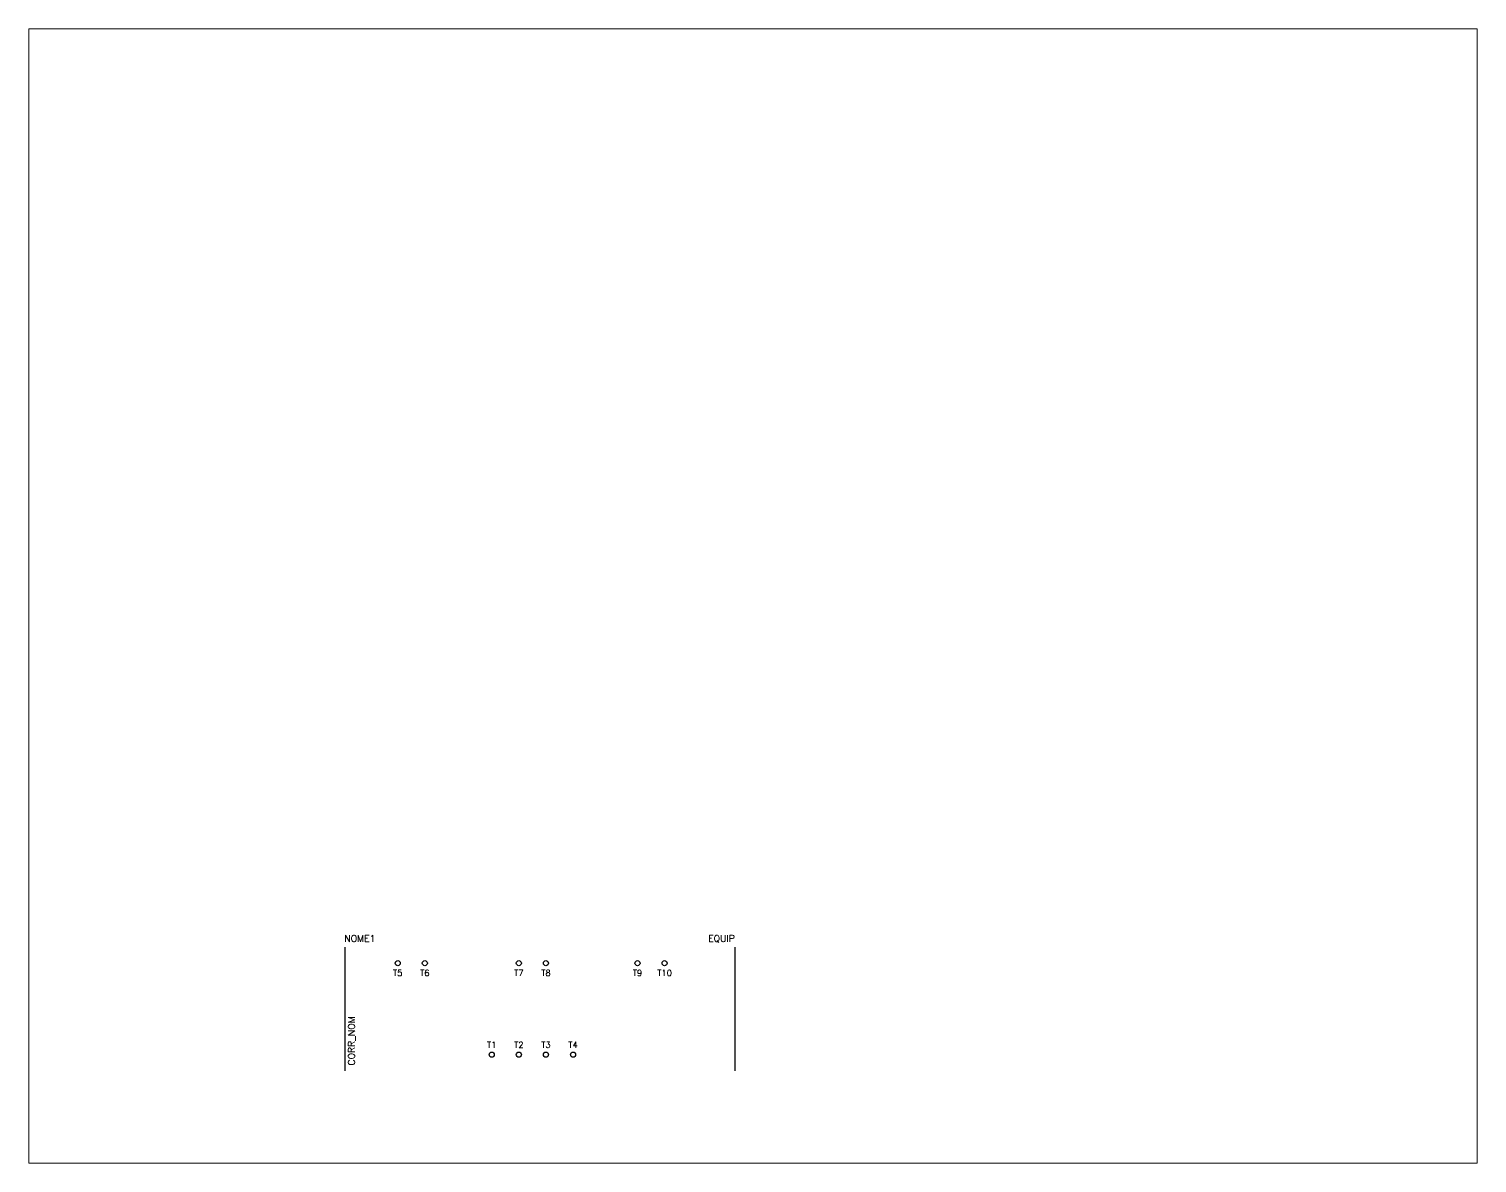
# Paper-space layout 'Layout1' of a CAD drawing. Extents: x 1.03 to 9.28, y 0.81 to 7.27.
# The model-space entities are those that its viewports show. They can reach past a viewport. Long polylines and large blocks are cut down to what shows.
import ezdxf
from ezdxf.enums import TextEntityAlignment as Align

# ---------------------------------------------------------------- set-up
doc = ezdxf.new("R2010")
doc.units = 0
doc.header["$LTSCALE"] = 10
doc.header["$MEASUREMENT"] = 0
doc.layers.get('0').update_dxf_attribs({"linetype": 'CONTINUOUS'})
doc.styles.add('ROMANS', font='romans', dxfattribs={"height": 0.2})

msp = doc.modelspace()

# ---------------------------------------------------------------- linework, layer by layer
for p, q in [((89.59, 44.91), (89.59, 8.41)), ((204.66, 44.91), (204.66, 8.41))]:
    msp.add_line(p, q)
for centre in [(105.16, 40.16), (113.16, 40.16), (140.91, 40.16), (148.91, 40.16), (175.91, 40.16), (183.91, 40.16), (132.91, 13.16), (140.91, 13.16), (148.91, 13.16), (156.91, 13.16)]:
    msp.add_circle(centre, 0.75)

# ---------------------------------------------------------------- texts
at = {"lineweight": 5, "style": 'ROMANS', "flags": 4}
msp.add_attdef('NOME1', text='NOME1', height=2, dxfattribs=at).set_placement((89.43, 47.45), align=Align.MIDDLE_LEFT)
msp.add_attdef('EQUIP', text='EQUIP', height=2, dxfattribs=at).set_placement((204.66, 47.45), align=Align.MIDDLE_RIGHT)
for tag, text, p in [('T5', 'T5', (105.16, 38.18)), ('T6', 'T6', (113.16, 38.18)), ('T7', 'T7', (140.91, 38.18)), ('T8', 'T8', (148.91, 38.18)), ('T9', 'T9', (175.91, 38.18)), ('T10', 'T10', (183.91, 38.18))]:
    msp.add_attdef(tag, text=text, height=1.8, dxfattribs=at).set_placement(p, align=Align.TOP_CENTER)
msp.add_attdef('CORR_NOM', text='', height=2, rotation=90, dxfattribs=at).set_placement((91.51, 9.96), align=Align.MIDDLE_LEFT)
for tag, text, p in [('T1', 'T1', (132.91, 14.64)), ('T2', 'T2', (140.91, 14.64)), ('T3', 'T3', (148.91, 14.64)), ('T4', 'T4', (156.91, 14.64))]:
    msp.add_attdef(tag, text=text, height=1.8, dxfattribs=at).set_placement(p, align=Align.BOTTOM_CENTER)

psp = doc.layouts.get("Layout1")

# ---------------------------------------------------------------- viewports
at = {"layer": '0', "view_target_point": (-23.7891, -51.5)}
psp.add_viewport(center=(5.1562, 4.0382), size=(8.25, 6.461111), view_center_point=(233.7877, 200), view_height=334.634538, dxfattribs=at)

doc.saveas('drawing.dxf')
